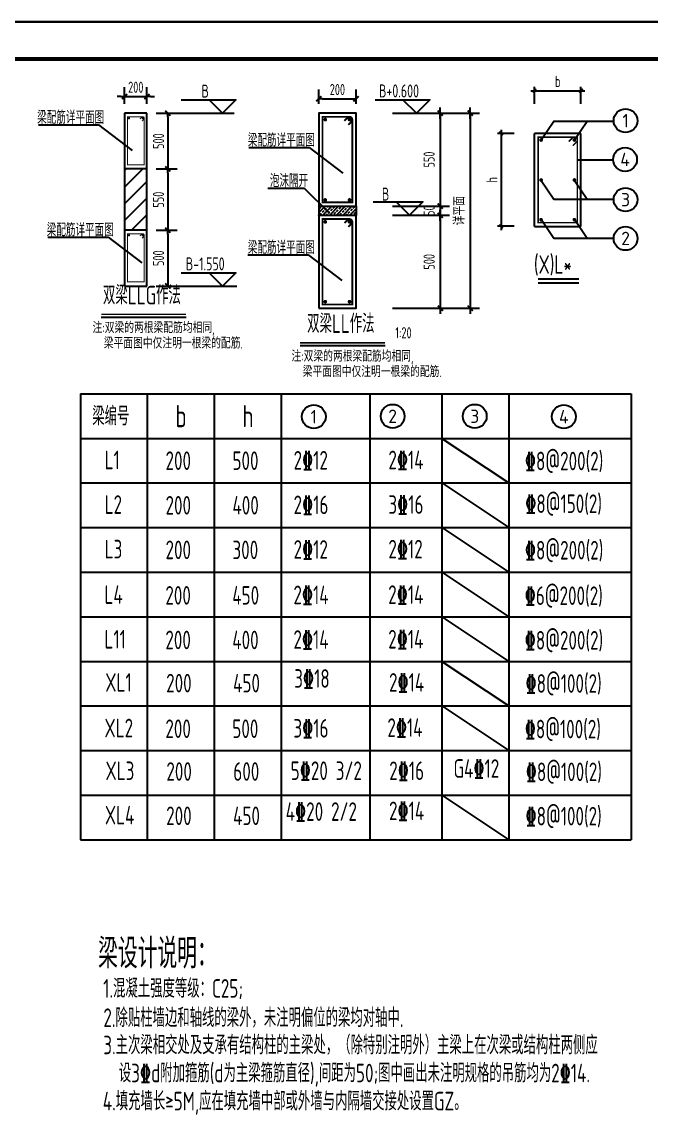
# Model space of a CAD drawing. Extents: x 580289 to 1106878, y -144605 to 78052.
# Drawn here: x 994224 to 1011149, y -33806 to -4387 of the extents above; entities that cross this region are included whole.
import ezdxf
from ezdxf.enums import TextEntityAlignment as Align

# ---------------------------------------------------------------- set-up
doc = ezdxf.new("R2010")
doc.units = 0
doc.header["$LTSCALE"] = 100
doc.layers.get('0').update_dxf_attribs({"linetype": 'CONTINUOUS'})
doc.layers.get('Defpoints').update_dxf_attribs({"linetype": 'CONTINUOUS'})
for name, color, linetype in [('BBAR', 1, 'CONTINUOUS'), ('BDIM', 3, 'CONTINUOUS'), ('beam_dy', 7, 'CONTINUOUS'), ('BSET', 2, 'CONTINUOUS'), ('DIM', 3, 'CONTINUOUS'), ('LAYER2', 7, 'CONTINUOUS'), ('PDIM', 3, 'CONTINUOUS'), ('TAB', 7, 'CONTINUOUS'), ('TEXT', 2, 'CONTINUOUS'), ('T图框', 7, 'CONTINUOUS'), ('图框', 254, 'CONTINUOUS'), ('梁__实线', 4, 'CONTINUOUS')]:
    doc.layers.add(name, color=color, linetype=linetype)
doc.styles.add('dim_font', font='tssdeng.shx', dxfattribs={"width": 0.7, "bigfont": 'tssdchn.shx'})
doc.styles.get("Standard").update_dxf_attribs({"font": 'tssdeng.shx', "width": 0.7, "bigfont": 'tssdchn.shx'})
doc.styles.add('TSSD_Dimension', font='Tssdeng.shx', dxfattribs={"width": 0.7, "bigfont": 'tssdchn.shx'})
doc.dimstyles.new('DIMN', dxfattribs={"dimtxt": 300, "dimasz": 1, "dimexe": 250, "dimexo": 300, "dimgap": 150, "dimtad": 1, "dimdec": 0, "dimzin": 0, "dimdsep": 46, "dimtxsty": 'dim_font', "dimblk": '_DIMX', "dimcen": 0.09, "dimclrt": 7, "dimadec": 0, "dimazin": 0, "dimtfac": 1, "dimtdec": 0, "dimtix": 1, "dimtmove": 2, "dimatfit": 3, "dimldrblk": '_DIMX', "dimfxl": 250, "dimtolj": 1, "dimtzin": 0, "dimarcsym": 0})
doc.dimstyles.new('TSSD_100_100', dxfattribs={"dimtxt": 300, "dimasz": 100, "dimexe": 100, "dimexo": 250, "dimgap": 100, "dimtad": 1, "dimdec": 0, "dimzin": 0, "dimdsep": 46, "dimtxsty": 'TSSD_Dimension', "dimblk": 'ARCHTICK', "dimcen": 0, "dimdle": 100, "dimclrt": 7, "dimadec": 0, "dimazin": 0, "dimtfac": 1, "dimtdec": 0, "dimtix": 1, "dimtmove": 2, "dimatfit": 3, "dimfxl": 1, "dimtolj": 1, "dimtzin": 0, "dimarcsym": 0})
doc.dimstyles.new('TSSD_100_100$0', dxfattribs={"dimtxt": 300, "dimasz": 100, "dimexe": 250, "dimexo": 250, "dimgap": 100, "dimtad": 1, "dimdec": 0, "dimzin": 0, "dimdsep": 46, "dimtxsty": 'TSSD_Dimension', "dimblk": '_TSDBK', "dimblk1": '_TSDBK', "dimblk2": '_TSDBK', "dimsah": 1, "dimcen": 0, "dimclrt": 7, "dimadec": 0, "dimazin": 0, "dimtfac": 1, "dimtdec": 0, "dimtix": 1, "dimtmove": 2, "dimatfit": 3, "dimldrblk": '_TSDBK', "dimfxl": 1, "dimtolj": 1, "dimtzin": 0, "dimarcsym": 0})

# ---------------------------------------------------------------- blocks, each defined once
blk = doc.blocks.new('A$C72C84CBD')
at = {"layer": '图框', "color": 0}
for points in [[(0, 0), (0, 59400), (84100, 59400), (84100, 0)], [(0, 0), (84100, 0), (84100, 59400), (0, 59400)]]:
    blk.add_lwpolyline(points, close=True, dxfattribs=at)
at = {"layer": '图框', "color": 0, "const_width": 100}
blk.add_lwpolyline([(2500, 1000), (83100, 1000), (83100, 58400), (2500, 58400)], close=True, dxfattribs=at)
blk = doc.blocks.new('图框')
at = {"layer": 'T图框', "color": 4}
blk.add_blockref('A$C72C84CBD', (602717, 102744), dxfattribs=at)
blk = doc.blocks.new('AXI0')
blk.add_circle((0, 0), 400)
blk.add_attdef('AXIS', text='', height=450).set_placement((0, 0), align=Align.MIDDLE)
blk = doc.blocks.new('_DIMX')
blk.add_line((-150, 0), (150, 0))
at = {"const_width": 50}
blk.add_lwpolyline([(-70, -70), (70, 70)], dxfattribs=at)
blk = doc.blocks.new('*D1326')
at = {"layer": 'beam_dy', "color": 0, "lineweight": -2}
for p, q in [((1005517, -6842), (1006534, -6842)), ((1006284, -6843), (1006284, -12092)), ((1005447, -12093), (1006534, -12093))]:
    blk.add_line(p, q, dxfattribs=at)
at = {"layer": 'Defpoints', "color": 0}
for p in [(1005217, -6842), (1005147, -12093), (1006284, -12093)]:
    blk.add_point(p, dxfattribs=at)
at = {"layer": 'beam_dy', "color": 0, "lineweight": -2}
for p, rotation in [((1006284, -6842), 90), ((1006284, -12093), 270)]:
    blk.add_blockref('_DIMX', p, dxfattribs=dict(at, rotation=rotation))
at = {"layer": 'beam_dy', "color": 7, "insert": (1005984, -9468), "char_height": 300, "attachment_point": 5, "rotation": 90, "style": 'TSSD_Dimension'}
blk.add_mtext('\\A1;详平面', dxfattribs=at)
blk = doc.blocks.new('*D1327')
at = {"layer": 'beam_dy', "color": 0, "lineweight": -2}
for p, q in [((1004193, -6842), (1005729, -6842)), ((1005479, -6843), (1005479, -9342)), ((1004193, -9343), (1005729, -9343))]:
    blk.add_line(p, q, dxfattribs=at)
at = {"layer": 'Defpoints', "color": 0}
for p in [(1003893, -6842), (1003893, -9343), (1005479, -9343)]:
    blk.add_point(p, dxfattribs=at)
at = {"layer": 'beam_dy', "color": 0, "lineweight": -2}
for p, rotation in [((1005479, -6842), 90), ((1005479, -9343), 270)]:
    blk.add_blockref('_DIMX', p, dxfattribs=dict(at, rotation=rotation))
at = {"layer": 'beam_dy', "color": 7, "insert": (1005179, -8092), "char_height": 300, "attachment_point": 5, "rotation": 90, "style": 'TSSD_Dimension'}
blk.add_mtext('\\A1;550', dxfattribs=at)
blk = doc.blocks.new('*D1328')
at = {"layer": 'beam_dy', "color": 0, "lineweight": -2}
for p, q in [((1004193, -9593), (1005729, -9593)), ((1005479, -9594), (1005479, -12092)), ((1004193, -12093), (1005729, -12093))]:
    blk.add_line(p, q, dxfattribs=at)
at = {"layer": 'Defpoints', "color": 0}
for p in [(1003893, -9593), (1003893, -12093), (1005479, -12093)]:
    blk.add_point(p, dxfattribs=at)
at = {"layer": 'beam_dy', "color": 0, "lineweight": -2}
for p, rotation in [((1005479, -9593), 90), ((1005479, -12093), 270)]:
    blk.add_blockref('_DIMX', p, dxfattribs=dict(at, rotation=rotation))
at = {"layer": 'beam_dy', "color": 7, "insert": (1005179, -10843), "char_height": 300, "attachment_point": 5, "rotation": 90, "style": 'TSSD_Dimension'}
blk.add_mtext('\\A1;500', dxfattribs=at)
blk = doc.blocks.new('*D1329')
at = {"layer": 'beam_dy', "color": 0, "lineweight": -2}
for p, q in [((1004193, -9343), (1005729, -9343)), ((1005479, -9342), (1005479, -9341)), ((1005479, -9343), (1005479, -9593)), ((1004193, -9593), (1005729, -9593)), ((1005479, -9594), (1005479, -9595))]:
    blk.add_line(p, q, dxfattribs=at)
at = {"layer": 'Defpoints', "color": 0}
for p in [(1003893, -9343), (1003893, -9593), (1005479, -9593)]:
    blk.add_point(p, dxfattribs=at)
at = {"layer": 'beam_dy', "color": 0, "lineweight": -2}
for p, rotation in [((1005479, -9343), 270), ((1005479, -9593), 90)]:
    blk.add_blockref('_DIMX', p, dxfattribs=dict(at, rotation=rotation))
at = {"layer": 'beam_dy', "color": 7, "insert": (1005179, -9468), "char_height": 300, "attachment_point": 5, "rotation": 90, "style": 'TSSD_Dimension'}
blk.add_mtext('\\A1;50', dxfattribs=at)
blk = doc.blocks.new('_TSDBK')
blk.add_line((-1, 0), (0, 0))
at = {"const_width": 0.5}
blk.add_lwpolyline([(-0.7, -0.7), (0.7, 0.7)], dxfattribs=at)
blk = doc.blocks.new('*D1330')
at = {"layer": 'Defpoints', "color": 0}
for p in [(1003212, -6459), (1002210, -6843), (1003212, -6843)]:
    blk.add_point(p, dxfattribs=at)
at = {"layer": 'DIM', "color": 0, "lineweight": -2}
for p, q in [((1002210, -6593), (1002210, -6209)), ((1002310, -6459), (1003112, -6459)), ((1003212, -6593), (1003212, -6209))]:
    blk.add_line(p, q, dxfattribs=at)
at = {"layer": 'DIM', "color": 0, "lineweight": -2, "xscale": 100, "yscale": 100, "zscale": 100, "rotation": 180}
blk.add_blockref('_TSDBK', (1002210, -6459), dxfattribs=at)
at = {"layer": 'DIM', "color": 0, "lineweight": -2, "xscale": 100, "yscale": 100, "zscale": 100}
blk.add_blockref('_TSDBK', (1003212, -6459), dxfattribs=at)
at = {"layer": 'DIM', "color": 7, "insert": (1002711, -6209), "char_height": 300, "attachment_point": 5, "style": 'TSSD_Dimension'}
blk.add_mtext('\\A1;\\A1;200', dxfattribs=at)
blk = doc.blocks.new('_ArchTick')
at = {"color": 0, "linetype": 'ByBlock', "const_width": 0.4}
blk.add_lwpolyline([(-0.5, -0.5), (0.5, 0.5)], dxfattribs=at)
blk = doc.blocks.new('*D1331')
at = {"layer": 'BDIM', "color": 0, "lineweight": -2}
for p, q in [((1007116, -7289), (1007116, -9989)), ((1007466, -7389), (1007016, -7389)), ((1007466, -9889), (1007016, -9889))]:
    blk.add_line(p, q, dxfattribs=at)
at = {"layer": 'Defpoints', "color": 0}
for p in [(1007716, -7389), (1007116, -9889), (1007716, -9889)]:
    blk.add_point(p, dxfattribs=at)
at = {"layer": 'BDIM', "color": 0, "lineweight": -2, "xscale": 100, "yscale": 100, "zscale": 100}
for p, rotation in [((1007116, -7389), 90), ((1007116, -9889), 270)]:
    blk.add_blockref('_ArchTick', p, dxfattribs=dict(at, rotation=rotation))
at = {"layer": 'BDIM', "color": 7, "insert": (1006866, -8639), "char_height": 300, "attachment_point": 5, "rotation": 90, "style": 'TSSD_Dimension'}
blk.add_mtext('\\A1;h', dxfattribs=at)
blk = doc.blocks.new('*D1332')
at = {"layer": 'BDIM', "color": 0, "lineweight": -2}
for p, q in [((1008013, -6589), (1008013, -6139)), ((1009263, -6589), (1009263, -6139)), ((1007913, -6239), (1009363, -6239))]:
    blk.add_line(p, q, dxfattribs=at)
at = {"layer": 'Defpoints', "color": 0}
for p in [(1009263, -6239), (1008013, -6839), (1009263, -6839)]:
    blk.add_point(p, dxfattribs=at)
at = {"layer": 'BDIM', "color": 0, "lineweight": -2, "xscale": 100, "yscale": 100, "zscale": 100, "rotation": 180}
blk.add_blockref('_ArchTick', (1008013, -6239), dxfattribs=at)
at = {"layer": 'BDIM', "color": 0, "lineweight": -2, "xscale": 100, "yscale": 100, "zscale": 100}
blk.add_blockref('_ArchTick', (1009263, -6239), dxfattribs=at)
at = {"layer": 'BDIM', "color": 7, "insert": (1008638, -5989), "char_height": 300, "attachment_point": 5, "style": 'TSSD_Dimension'}
blk.add_mtext('\\A1;b', dxfattribs=at)
blk = doc.blocks.new('*D1322')
at = {"layer": 'Defpoints', "color": 0}
for p in [(997588, -6396), (996988, -6846), (997588, -6846)]:
    blk.add_point(p, dxfattribs=at)
at = {"layer": 'DIM', "color": 0, "lineweight": -2}
for p, q in [((996988, -6596), (996988, -6146)), ((997588, -6596), (997588, -6146)), ((996888, -6396), (996788, -6396)), ((996988, -6396), (997588, -6396)), ((997688, -6396), (997788, -6396))]:
    blk.add_line(p, q, dxfattribs=at)
at = {"layer": 'DIM', "color": 0, "lineweight": -2, "xscale": 100, "yscale": 100, "zscale": 100}
blk.add_blockref('_TSDBK', (996988, -6396), dxfattribs=at)
at = {"layer": 'DIM', "color": 0, "lineweight": -2, "xscale": 100, "yscale": 100, "zscale": 100, "rotation": 180}
blk.add_blockref('_TSDBK', (997588, -6396), dxfattribs=at)
at = {"layer": 'DIM', "color": 7, "insert": (997288, -6146), "char_height": 300, "attachment_point": 5, "style": 'TSSD_Dimension'}
blk.add_mtext('\\A1;200', dxfattribs=at)
blk = doc.blocks.new('*D1323')
at = {"layer": 'Defpoints', "color": 0}
for p in [(997588, -6846), (997588, -8346), (998149, -8346)]:
    blk.add_point(p, dxfattribs=at)
at = {"layer": 'DIM', "color": 0, "lineweight": -2}
for p, q in [((997838, -6846), (998399, -6846)), ((998149, -6946), (998149, -8246)), ((997838, -8346), (998399, -8346))]:
    blk.add_line(p, q, dxfattribs=at)
at = {"layer": 'DIM', "color": 0, "lineweight": -2, "xscale": 100, "yscale": 100, "zscale": 100}
for p, rotation in [((998149, -6846), 90), ((998149, -8346), 270)]:
    blk.add_blockref('_TSDBK', p, dxfattribs=dict(at, rotation=rotation))
at = {"layer": 'DIM', "color": 7, "insert": (997899, -7596), "char_height": 300, "attachment_point": 5, "rotation": 90, "style": 'TSSD_Dimension'}
blk.add_mtext('\\A1;500', dxfattribs=at)
blk = doc.blocks.new('*D1324')
at = {"layer": 'Defpoints', "color": 0}
for p in [(997588, -8346), (997588, -9996), (998149, -9996)]:
    blk.add_point(p, dxfattribs=at)
at = {"layer": 'DIM', "color": 0, "lineweight": -2}
for p, q in [((997838, -8346), (998399, -8346)), ((998149, -8446), (998149, -9896)), ((997838, -9996), (998399, -9996))]:
    blk.add_line(p, q, dxfattribs=at)
at = {"layer": 'DIM', "color": 0, "lineweight": -2, "xscale": 100, "yscale": 100, "zscale": 100}
for p, rotation in [((998149, -8346), 90), ((998149, -9996), 270)]:
    blk.add_blockref('_TSDBK', p, dxfattribs=dict(at, rotation=rotation))
at = {"layer": 'DIM', "color": 7, "insert": (997899, -9171), "char_height": 300, "attachment_point": 5, "rotation": 90, "style": 'TSSD_Dimension'}
blk.add_mtext('\\A1;550', dxfattribs=at)
blk = doc.blocks.new('*D1325')
at = {"layer": 'Defpoints', "color": 0}
for p in [(997588, -9996), (997588, -11496), (998149, -11496)]:
    blk.add_point(p, dxfattribs=at)
at = {"layer": 'DIM', "color": 0, "lineweight": -2}
for p, q in [((997838, -9996), (998399, -9996)), ((998149, -10096), (998149, -11396)), ((997838, -11496), (998399, -11496))]:
    blk.add_line(p, q, dxfattribs=at)
at = {"layer": 'DIM', "color": 0, "lineweight": -2, "xscale": 100, "yscale": 100, "zscale": 100}
for p, rotation in [((998149, -9996), 90), ((998149, -11496), 270)]:
    blk.add_blockref('_TSDBK', p, dxfattribs=dict(at, rotation=rotation))
at = {"layer": 'DIM', "color": 7, "insert": (997899, -10746), "char_height": 300, "attachment_point": 5, "rotation": 90, "style": 'TSSD_Dimension'}
blk.add_mtext('\\A1;500', dxfattribs=at)

msp = doc.modelspace()

# ---------------------------------------------------------------- hatches: boundary and pattern name
at = {"layer": 'DIM'}
h = msp.add_hatch(dxfattribs=at)
h.set_pattern_fill('ANSI31', color=256, scale=100, style=0)
h.set_pattern_definition([(45, (85160.64, -9615.7), (-224.5064, 224.5064), [])])
h.paths.add_polyline_path([(997588.3, -8345.9), (996988.3, -8345.9), (996988.3, -9995.9), (997588.3, -9995.9)])
at = {"layer": '梁__实线'}
h = msp.add_hatch(dxfattribs=at)
h.set_pattern_fill('ANSI33', color=256, scale=20, style=0)
h.set_pattern_definition([(45, (920003.24, -102680.65), (-89.80256, 89.80256), []), (45, (920093.04, -102680.65), (-89.80256, 89.80256), [63.5, -31.75])])
h.paths.add_polyline_path([(1003211.8, -9593.2), (1003211.8, -9592.9), (1003211.8, -9342.9), (1002209.5, -9342.9), (1002209.5, -9593.2)])

# ---------------------------------------------------------------- linework, layer by layer
at = {"layer": 'BBAR', "const_width": 40}
msp.add_lwpolyline([(1008933.3, -7608.5), (1009053.5, -7488.3), (1009163.5, -7488.3), (1009163.5, -9790.3), (1008111.5, -9790.3), (1008111.5, -7488.3), (1009163.5, -7488.3), (1009163.5, -7598.3), (1009043.3, -7718.5)], dxfattribs=at)
at = {"layer": 'BBAR', "const_width": 50}
for points in [[(1008164.3, -7566.1, 1), (1008214.3, -7566.1, 1)], [(1009060.7, -7566.1, 1), (1009110.7, -7566.1, 1)], [(1008164.3, -8642.5, 1), (1008214.3, -8642.5, 1)], [(1009060.7, -8642.5, 1), (1009110.7, -8642.5, 1)], [(1008164.3, -9712.5, 1), (1008214.3, -9712.5, 1)], [(1009060.7, -9712.5, 1), (1009110.7, -9712.5, 1)]]:
    msp.add_lwpolyline(points, format="xyb", close=True, dxfattribs=at)
at = {"layer": 'BDIM'}
for p, q in [((1009085.7, -7563.9), (1009428.6, -7055)), ((1010128.8, -8110.4), (1009163.5, -8110.4)), ((1009085.7, -8653.1), (1009428.6, -9162.1)), ((1009085.7, -9696.2), (1009428.6, -10205.1))]:
    msp.add_line(p, q, dxfattribs=at)
for points in [[(1008189.3, -7563.9), (1008532.2, -7055), (1010142.6, -7055)], [(1008189.3, -8653.1), (1008532.2, -9162.1), (1010142.6, -9162.1)], [(1008189.3, -9696.2), (1008532.2, -10205.1), (1010142.6, -10205.1)]]:
    msp.add_lwpolyline(points, dxfattribs=at)
at = {"layer": 'beam_dy'}
for p, q in [((994666.9, -7154.3), (996288.6, -7154.3)), ((996288.6, -7154.3), (997189.2, -7849.2)), ((1000332.9, -7767.1), (1001954.5, -7767.1)), ((1001954.5, -7767.1), (1002855.1, -8461.9)), ((1000842.2, -8858.5), (1001821.1, -8858.5)), ((1001821.1, -8858.5), (1002498.2, -9530.9)), ((1002209.5, -9342.9), (1002209.5, -9592.9)), ((1003211.8, -9342.9), (1003211.8, -9592.9)), ((1002209.5, -9593.2), (1002209.5, -9592.9)), ((1003211.8, -9592.9), (1003211.8, -9593.2)), ((994924.6, -10180.7), (996546.2, -10180.7)), ((996546.2, -10180.7), (997446.8, -10875.6)), ((1000304.5, -10654.1), (1001926.1, -10654.1)), ((1001926.1, -10654.1), (1002826.7, -11349)), ((996358.1, -12331.9), (998641.5, -12331.9)), ((1001708.6, -13098.1), (1003992.1, -13098.1))]:
    msp.add_line(p, q, dxfattribs=at)
for points in [[(998510.6, -6485.7), (999982.4, -6485.7), (999622.4, -6845.7), (999262.4, -6485.7)], [(1003723.4, -6482), (1005195.2, -6482), (1004835.2, -6842), (1004475.2, -6482)], [(1003670, -9232.9), (1005009.2, -9232.9), (1004649.2, -9592.9), (1004289.2, -9232.9)], [(998510.6, -11135.9), (999982.4, -11135.9), (999622.4, -11495.9), (999262.4, -11135.9)]]:
    msp.add_lwpolyline(points, dxfattribs=at)
for points, const_width in [([(997396.5, -7000.1), (997444.3, -6952.3, -0.6681786), (997516.4, -6982.2), (997516.4, -8235.8), (997064.5, -8235.8), (997064.5, -6940), (997474.1, -6940, -0.6681786), (997504, -7012.1), (997456.2, -7059.9)], 28.2), ([(1002898.9, -7048.8), (1002983.8, -6964, -0.6681786), (1003111.8, -7017), (1003111.8, -9242.9), (1002309.5, -9242.9), (1002309.5, -6942), (1003036.8, -6942, -0.6681786), (1003089.8, -7070), (1003005, -7154.9)], 50), ([(1002898.9, -9800), (1002983.8, -9715.1, -0.6681786), (1003111.8, -9768.2), (1003111.8, -11993), (1002309.5, -11993), (1002309.5, -9693.2), (1003036.8, -9693.2, -0.6681786), (1003089.8, -9821.2), (1003005, -9906.1)], 50), ([(997396.4, -10150.4), (997444.2, -10102.6, -0.6681786), (997516.3, -10132.5), (997516.3, -11386.1), (997064.5, -11386.1), (997064.5, -10090.2), (997474.1, -10090.2, -0.6681786), (997504, -10162.3), (997456.2, -10210.1)], 28.2)]:
    msp.add_lwpolyline(points, format="xyb", dxfattribs=dict(at, const_width=const_width))
for points, const_width in [([(997092.7, -6982.2, 1), (997120.8, -6982.2, 1)], 28.2), ([(997460, -6982.2, 1), (997488.2, -6982.2, 1)], 28.2), ([(1002359.5, -7017, 1), (1002409.5, -7017, 1)], 50), ([(1003011.8, -7017, 1), (1003061.8, -7017, 1)], 50), ([(1002359.5, -9179.4, -1), (1002409.5, -9179.4, -1)], 50), ([(1003011.8, -9179.4, -1), (1003061.8, -9179.4, -1)], 50), ([(1002359.5, -9768.2, 1), (1002409.5, -9768.2, 1)], 50), ([(1003011.8, -9768.2, 1), (1003061.8, -9768.2, 1)], 50), ([(997092.7, -10132.5, 1), (997120.8, -10132.5, 1)], 28.2), ([(997460, -10132.5, 1), (997488.2, -10132.5, 1)], 28.2), ([(1002359.5, -11916.9, -1), (1002409.5, -11916.9, -1)], 50), ([(1003011.8, -11916.9, -1), (1003061.8, -11916.9, -1)], 50)]:
    msp.add_lwpolyline(points, format="xyb", close=True, dxfattribs=dict(at, const_width=const_width))
for points in [[(1002209.5, -9342.9), (1003211.8, -9342.9), (1003211.8, -6843), (1002209.5, -6843)], [(1002209.5, -12093), (1003211.8, -12093), (1003211.8, -9593.2), (1002209.5, -9593.2)]]:
    msp.add_lwpolyline(points, close=True, dxfattribs=at)
at = {"layer": 'beam_dy', "const_width": 40}
for points in [[(996358.1, -12255.8), (998641.5, -12255.8)], [(1001708.6, -13021.9), (1003992.1, -13021.9)]]:
    msp.add_lwpolyline(points, dxfattribs=at)
at = {"layer": 'BSET'}
for p, q in [((1008012.5, -9889.3), (1008012.5, -7389.3)), ((1009262.5, -7389.3), (1008012.5, -7389.3)), ((1009262.5, -9889.3), (1009262.5, -7389.3)), ((1008012.5, -9889.3), (1009262.5, -9889.3))]:
    msp.add_line(p, q, dxfattribs=at)
at = {"layer": 'BSET', "color": 4}
msp.add_line((1008109.1, -11406.3), (1009209.1, -11406.3), dxfattribs=at)
at = {"layer": 'BSET', "color": 4, "const_width": 50}
msp.add_lwpolyline([(1008109.1, -11306.3), (1009209.1, -11306.3)], dxfattribs=at)
at = {"layer": 'DIM'}
for p, q in [((996988.3, -6845.7), (996988.3, -11495.9)), ((997588.3, -6845.7), (996988.4, -6845.7)), ((997588.3, -8345.9), (997588.3, -6845.7)), ((998399.3, -6845.7), (999936.7, -6845.7)), ((997588.3, -8345.9), (996988.3, -8345.9)), ((997588.3, -9995.9), (997588.3, -8345.9)), ((997588.4, -9995.9), (996988.3, -9995.9)), ((997588.4, -11495.9), (997588.4, -9995.9)), ((996988.3, -11495.9), (997588.4, -11495.9)), ((998399.3, -11495.9), (1000002.8, -11495.9))]:
    msp.add_line(p, q, dxfattribs=at)
at = {"layer": 'LAYER2'}
for p, q in [((1005522, -15595.2), (1007322, -16795.2)), ((1005522, -16795.2), (1007322, -17995.2)), ((1005522, -17995.2), (1007322, -19195.2)), ((1005522, -19195.2), (1007322, -20395.2)), ((1005522, -20395.2), (1007322, -21595.2)), ((1005522, -21595.2), (1007322, -22795.2)), ((1005522, -22795.2), (1007322, -23995.2)), ((1005522, -25195.2), (1007322, -26395.2))]:
    msp.add_line(p, q, dxfattribs=at)
at = {"layer": 'TAB'}
for p, q in [((995796.5, -14395.2), (1010615.4, -14395.2)), ((995796.5, -14395.2), (995796.5, -20395.2)), ((997596.5, -14395.2), (997596.5, -20395.2)), ((999396.5, -14395.2), (999396.5, -20395.2)), ((1001196.5, -14395.2), (1001196.5, -20395.2)), ((1003585.2, -14395.2), (1003585.2, -20395.2)), ((1005522, -14395.2), (1005522, -20395.2)), ((1007322, -14395.2), (1007322, -20395.2)), ((1010615.4, -14395.2), (1010615.4, -20395.2)), ((995796.5, -15595.2), (1010615.4, -15595.2)), ((995796.5, -15595.2), (995796.5, -21595.2)), ((997596.5, -15595.2), (997596.5, -21595.2)), ((999396.5, -15595.2), (999396.5, -21595.2)), ((1001196.5, -15595.2), (1001196.5, -21595.2)), ((1003585.2, -15595.2), (1003585.2, -21595.2)), ((1005522, -15595.2), (1005522, -21595.2)), ((1007322, -15595.2), (1007322, -21595.2)), ((1010615.4, -15595.2), (1010615.4, -21595.2)), ((995796.5, -16795.2), (1010615.4, -16795.2)), ((995796.5, -17995.2), (1010615.4, -17995.2)), ((995796.5, -17995.2), (995796.5, -20395.2)), ((997596.5, -17995.2), (997596.5, -20395.2)), ((999396.5, -17995.2), (999396.5, -20395.2)), ((1001196.5, -17995.2), (1001196.5, -20395.2)), ((1003585.2, -17995.2), (1003585.2, -20395.2)), ((1005522, -17995.2), (1005522, -20395.2)), ((1007322, -17995.2), (1007322, -20395.2)), ((1010615.4, -17995.2), (1010615.4, -20395.2)), ((995796.5, -19195.2), (1010615.4, -19195.2)), ((995796.5, -19195.2), (995796.5, -20395.2)), ((995796.5, -19195.2), (995796.5, -21595.2)), ((997596.5, -19195.2), (997596.5, -20395.2)), ((997596.5, -19195.2), (997596.5, -21595.2)), ((999396.5, -19195.2), (999396.5, -20395.2)), ((999396.5, -19195.2), (999396.5, -21595.2)), ((1001196.5, -19195.2), (1001196.5, -20395.2)), ((1001196.5, -19195.2), (1001196.5, -21595.2)), ((1003585.2, -19195.2), (1003585.2, -20395.2)), ((1003585.2, -19195.2), (1003585.2, -21595.2)), ((1005522, -19195.2), (1005522, -20395.2)), ((1005522, -19195.2), (1005522, -21595.2)), ((1007322, -19195.2), (1007322, -20395.2)), ((1007322, -19195.2), (1007322, -21595.2)), ((1010615.4, -19195.2), (1010615.4, -20395.2)), ((1010615.4, -19195.2), (1010615.4, -21595.2)), ((995796.5, -20395.2), (1010615.4, -20395.2)), ((995796.5, -20395.2), (1010615.4, -20395.2)), ((995796.5, -20395.2), (995796.5, -21595.2)), ((997596.5, -20395.2), (997596.5, -21595.2)), ((999396.5, -20395.2), (999396.5, -21595.2)), ((1001196.5, -20395.2), (1001196.5, -21595.2)), ((1003585.2, -20395.2), (1003585.2, -21595.2)), ((1005522, -20395.2), (1005522, -21595.2)), ((1007322, -20395.2), (1007322, -21595.2)), ((1010615.4, -20395.2), (1010615.4, -21595.2)), ((995796.5, -21595.2), (995796.5, -23995.2)), ((995796.5, -21595.2), (995796.5, -26395.2)), ((995796.5, -21595.2), (995796.5, -26395.2)), ((995796.5, -21595.2), (995796.5, -26395.2)), ((995796.5, -21595.2), (1010615.4, -21595.2)), ((995796.5, -21595.2), (1010615.4, -21595.2)), ((997596.5, -21595.2), (997596.5, -23995.2)), ((997596.5, -21595.2), (997596.5, -26395.2)), ((997596.5, -21595.2), (997596.5, -26395.2)), ((999396.5, -21595.2), (999396.5, -23995.2)), ((999396.5, -21595.2), (999396.5, -26395.2)), ((999396.5, -21595.2), (999396.5, -26395.2)), ((999396.5, -21595.2), (999396.5, -26395.2)), ((1001196.5, -21595.2), (1001196.5, -23995.2)), ((1001196.5, -21595.2), (1001196.5, -26395.2)), ((1001196.5, -21595.2), (1001196.5, -26395.2)), ((1001196.5, -21595.2), (1001196.5, -26395.2)), ((1003585.2, -21595.2), (1003585.2, -23995.2)), ((1003585.2, -21595.2), (1003585.2, -26395.2)), ((1003585.2, -21595.2), (1003585.2, -26395.2)), ((1003585.2, -21595.2), (1003585.2, -26395.2)), ((1005522, -21595.2), (1005522, -23995.2)), ((1005522, -21595.2), (1005522, -26395.2)), ((1005522, -21595.2), (1005522, -26395.2)), ((1005522, -21595.2), (1005522, -26395.2)), ((1007322, -21595.2), (1007322, -23995.2)), ((1007322, -21595.2), (1007322, -26395.2)), ((1007322, -21595.2), (1007322, -26395.2)), ((1007322, -21595.2), (1007322, -26395.2)), ((1010615.4, -21595.2), (1010615.4, -23995.2)), ((1010615.4, -21595.2), (1010615.4, -26395.2)), ((1010615.4, -21595.2), (1010615.4, -26395.2)), ((1010615.4, -21595.2), (1010615.4, -26395.2)), ((995796.5, -22795.2), (1010615.4, -22795.2)), ((995796.5, -23995.2), (1010615.4, -23995.2)), ((995796.5, -25195.2), (1010615.4, -25195.2)), ((995796.5, -26395.2), (1010615.4, -26395.2))]:
    msp.add_line(p, q, dxfattribs=at)

# ---------------------------------------------------------------- block references
at = {"layer": 'PDIM', "xscale": 0.8000000000465661, "yscale": 0.8000000000465661, "zscale": 0.8}
for p, values in [((1010462.5, -7045.9), {'AXIS': '1'}), ((1010448.1, -8089.4), {'AXIS': '4'}), ((1010462.5, -9171.2), {'AXIS': '3'}), ((1010462.5, -10214.2), {'AXIS': '2'}), ((1002076, -15010.4), {'AXIS': '1'}), ((1004197.3, -15000.1), {'AXIS': '2'}), ((1006404.6, -15000.1), {'AXIS': '3'}), ((1008801.8, -15010.4), {'AXIS': '4'})]:
    msp.add_blockref('AXI0', p, dxfattribs=at).add_auto_attribs(values)
at = {"layer": 'T图框'}
msp.add_blockref('图框', (332699.5, -166530.6), dxfattribs=at)

# ---------------------------------------------------------------- texts
at = {"layer": 'beam_dy', "color": 2, "width": 0.7}
for s, p in [('B', (999155.8, -6249.6)), ('B+0.600', (1004368.6, -6245.9)), ('B', (1004007.8, -9021.2)), ('B-1.550', (999155.8, -10899.8))]:
    msp.add_text(s, height=350, dxfattribs=at).set_placement(p, align=Align.MIDDLE)
for s, p in [('梁配筋详平面图', (994636.1, -7131.8)), ('梁配筋详平面图', (1000302, -7744.6)), ('泡沫隔开', (1000894, -8836)), ('梁配筋详平面图', (994893.7, -10158.2)), ('梁配筋详平面图', (1000302, -10631.6))]:
    msp.add_text(s, height=350, dxfattribs=at).set_placement(p)
at = {"layer": 'beam_dy', "width": 0.7}
for s, p in [('双梁LLG作法', (997453.2, -12140.4)), ('双梁LL作法', (1002803.7, -12906.6))]:
    msp.add_text(s, height=500, dxfattribs=at).set_placement(p, align=Align.BOTTOM_CENTER)
at = {"layer": 'beam_dy', "color": 4, "width": 0.7}
for s, p in [('注:双梁的两根梁配筋均相同,', (996125, -12762.8)), ('1:20', (1004267.1, -12903.8)), ('梁平面图中仅注明一根梁的配筋.', (996428.1, -13178.3)), ('注:双梁的两根梁配筋均相同,', (1001475.5, -13529)), ('梁平面图中仅注明一根梁的配筋.', (1001778.6, -13944.5))]:
    msp.add_text(s, height=300, dxfattribs=at).set_placement(p)
at = {"layer": 'BSET', "color": 4, "width": 0.7}
msp.add_text('(X)L*', height=500, dxfattribs=at).set_placement((1007997.3, -11165))
at = {"layer": 'TEXT', "width": 0.7}
for s, height, p in [('梁编号', 500, (996117.2, -15245.2)), ('b', 600, (998356.5, -15295.2)), ('h', 600, (1000156.5, -15295.2)), ('%%1328@200(2)', 500, (1007753, -16454.2)), ('L1', 500, (996450.2, -16425.6)), ('200', 500, (998088.2, -16445.2)), ('500', 500, (999888.2, -16445.2)), ('2%%13212', 500, (1001532.4, -16434)), ('2\x8414', 500, (1004082.4, -16425.7)), ('\x848@150(2)', 500, (1007763.3, -17602.8)), ('L2', 500, (996450.2, -17625.6)), ('200', 500, (998088.2, -17645.2)), ('400', 500, (999888.2, -17645.2)), ('2\x8416', 500, (1001532.4, -17634)), ('3%%13216', 500, (1004082.4, -17625.7)), ('L3', 500, (996450.2, -18825.6)), ('200', 500, (998088.2, -18845.2)), ('300', 500, (999888.2, -18845.2)), ('2%%13212', 500, (1001532.4, -18834)), ('2%%13212', 500, (1004082.4, -18825.7)), ('\x848@200(2)', 500, (1007753, -18854.2)), ('L4', 500, (996445.8, -20049.4)), ('200', 500, (998083.7, -20069)), ('450', 500, (999883.7, -20069)), ('2\x8414', 500, (1001528, -20057.8)), ('2\x8414', 500, (1004077.9, -20049.5)), ('\x846@200(2)', 500, (1007748.6, -20078)), ('L11', 500, (996445.8, -21249.4)), ('200', 500, (998083.7, -21269)), ('400', 500, (999883.7, -21269)), ('2\x8414', 500, (1001528, -21257.8)), ('2\x8414', 500, (1004077.9, -21249.5)), ('%%1328@200(2)', 500, (1007748.6, -21278)), ('XL1', 500, (996467.5, -22411.7)), ('200', 500, (998105.4, -22431.4)), ('450', 500, (999905.4, -22431.4)), ('3%%13218', 500, (1001549.7, -22305.8)), ('2\x8414', 500, (1004099.6, -22411.9)), ('\x848@100(2)', 500, (1007770.3, -22440.3)), ('XL2', 500, (996446.1, -23638.4)), ('200', 500, (998084.1, -23658)), ('500', 500, (999884.1, -23658)), ('3%%13216', 500, (1001528.3, -23646.8)), ('2\x8414', 500, (1004055.3, -23627.8)), ('\x848@100(2)', 500, (1007748.9, -23667)), ('XL3', 500, (996473.3, -24788.9)), ('200', 500, (998111.2, -24808.6)), ('600', 500, (999911.2, -24808.6)), ('5\x8420 3/2', 500, (1001454, -24787.2)), ('2\x8416', 500, (1004105.5, -24789.1)), ('G4%%13212', 500, (1005834.6, -24728.3)), ('\x848@100(2)', 500, (1007776.1, -24817.6)), ('XL4', 500, (996457, -25981.8)), ('200', 500, (998105.4, -26001.4)), ('450', 500, (999905.4, -26001.4)), ('4%%13220 2/2 ', 500, (1001320.3, -25887)), ('2%%13214', 500, (1004099.6, -25867.6)), ('\x848@100(2)', 500, (1007770.3, -26010.4)), ('梁设计说明：', 800, (996274.6, -29854.9)), ('1.混凝土强度等级：C25;', 500, (996411.3, -30644.6)), ('2.除贴柱墙边和轴线的梁外，未注明偏位的梁均对轴中.', 500, (996416.1, -31433.1)), ('3.主次梁相交处及支承有结构柱的主梁处，（除特别注明外）主梁上在次梁或结构柱两侧应', 500, (996413.8, -32168.3, 690.8)), ('设3\x84d附加箍筋(d为主梁箍筋直径),间距为50;图中画出未注明规格的吊筋均为2\x8414.', 500, (996832.6, -32922.3, 690.8)), ('4.填充墙长≥5M,应在填充墙中部或外墙与内隔墙交接处设置GZ。', 500, (996400.6, -33678.4, 690.8))]:
    msp.add_text(s, height=height, dxfattribs=at).set_placement(p)

# ---------------------------------------------------------------- dimensions: what is measured, and where the dimension line sits
at = {"layer": 'BDIM'}
dim = msp.add_linear_dim(base=(1009262.5, -6238.7), p1=(1008012.5, -6838.7), p2=(1009262.5, -6838.7), text='b', dimstyle='TSSD_100_100', dxfattribs=at)
dim.commit()
dim.dimension.update_dxf_attribs({"geometry": '*D1332', "text_midpoint": (1008637.5, -5988.7)})
dim = msp.add_linear_dim(base=(1007115.8, -9889.3), p1=(1007715.8, -7389.3), p2=(1007715.8, -9889.3), angle=90, text='h', dimstyle='TSSD_100_100', dxfattribs=at)
dim.commit()
dim.dimension.update_dxf_attribs({"geometry": '*D1331', "text_midpoint": (1006865.8, -8639.3)})
at = {"layer": 'beam_dy'}
for base, p1, p2, text, picture, middle in [((1005479.2, -9342.9), (1003893.2, -6842), (1003893.2, -9342.9), '550', '*D1327', (1005179.2, -8092.4)), ((1006283.5, -12093), (1005217.1, -6842), (1005146.6, -12093), '详平面', '*D1326', (1005983.5, -9467.5))]:
    dim = msp.add_linear_dim(base=base, p1=p1, p2=p2, angle=90, text=text, dimstyle='DIMN', override={"dimlfac": 0.2, "dimtxsty": 'TSSD_Dimension'}, dxfattribs=at)
    dim.commit()
    dim.dimension.update_dxf_attribs({"geometry": picture, "text_midpoint": middle})
for base, p1, p2, picture, middle in [((1005479.2, -9592.9), (1003893.2, -9343.2), (1003893.2, -9592.9), '*D1329', (1005179.2, -9468)), ((1005479.2, -12093), (1003893.2, -9592.9), (1003893.2, -12093), '*D1328', (1005179.2, -10842.9))]:
    dim = msp.add_linear_dim(base=base, p1=p1, p2=p2, angle=90, dimstyle='DIMN', override={"dimlfac": 0.2, "dimtxsty": 'TSSD_Dimension'}, dxfattribs=at)
    dim.commit()
    dim.dimension.update_dxf_attribs({"geometry": picture, "text_midpoint": middle})
at = {"layer": 'DIM'}
dim = msp.add_linear_dim(base=(997588.3, -6396), p1=(996988.3, -6845.7), p2=(997588.3, -6845.7), text='200', dimstyle='TSSD_100_100$0', dxfattribs=at)
dim.commit()
dim.dimension.update_dxf_attribs({"geometry": '*D1322', "text_midpoint": (997288.3, -6146)})
dim = msp.add_aligned_dim(p1=(1002209.5, -6843), p2=(1003211.8, -6843), distance=384, text='\\A1;200', dimstyle='TSSD_100_100$0', dxfattribs=at)
dim.commit()
dim.dimension.update_dxf_attribs({"geometry": '*D1330', "text_midpoint": (1002710.7, -6209)})
for base, p1, p2, text, picture, middle in [((998149.3, -8345.9), (997588.3, -6845.7), (997588.3, -8345.9), '500', '*D1323', (997899.3, -7595.8)), ((998149.3, -9995.9), (997588.3, -8345.9), (997588.4, -9995.9), '550', '*D1324', (997899.3, -9170.9)), ((998149.3, -11495.9), (997588.4, -9995.9), (997588.3, -11495.9), '500', '*D1325', (997899.3, -10745.9))]:
    dim = msp.add_linear_dim(base=base, p1=p1, p2=p2, angle=90, text=text, dimstyle='TSSD_100_100$0', dxfattribs=at)
    dim.commit()
    dim.dimension.update_dxf_attribs({"geometry": picture, "text_midpoint": middle})

doc.saveas('drawing.dxf')
